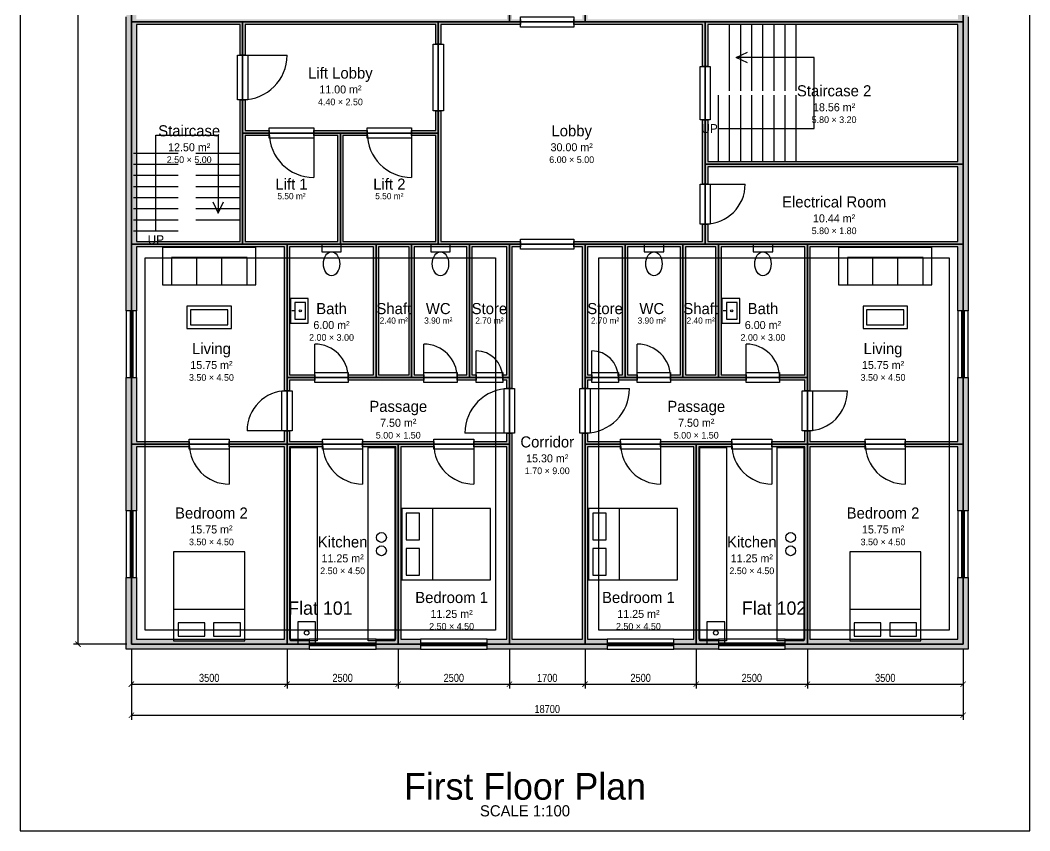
# Model space of a CAD drawing. Header units: metres. Extents: x -9 to 190, y -15 to 60.
# Drawn here: x 96.2 to 118.9, y -1.7 to 16.54 of the extents above; entities that cross this region are included whole.
import ezdxf
from ezdxf.enums import TextEntityAlignment as Align

# ---------------------------------------------------------------- set-up
doc = ezdxf.new("R2010")
doc.units = ezdxf.units.M
for name, color, linetype in [('ANNO', 7, 'Continuous'), ('DIMENSION', 3, 'Continuous'), ('DOOR-SWING', 2, 'Continuous'), ('FURNITURE', 8, 'Continuous'), ('GLAZING', 4, 'Continuous'), ('HATCH', 8, 'Continuous'), ('TEXT', 7, 'Continuous'), ('TITLE', 7, 'Continuous'), ('WALL', 7, 'Continuous')]:
    doc.layers.add(name, color=color, linetype=linetype)
doc.styles.add('OpenSansCondensed-Light', font='OpenSansCondensed-Light.ttf')
doc.dimstyles.new('EZDXF', dxfattribs={"dimtxt": 0.18, "dimasz": 0.12, "dimexe": 0.1, "dimexo": 0.1, "dimgap": 0.05, "dimtad": 1, "dimdec": 0, "dimlfac": 1000, "dimzin": 12, "dimdsep": 46, "dimtxsty": 'OpenSansCondensed-Light', "dimblk": 'ARCHTICK', "dimcen": 2.5, "dimazin": 3, "dimtfac": 0.5, "dimtmove": 2, "dimatfit": 3})

# ---------------------------------------------------------------- blocks, each defined once
blk = doc.blocks.new('BED-D')
blk.add_line((-0.8, 0.3), (0.8, 0.3))
for points in [[(-0.8, -1), (0.8, -1), (0.8, 1), (-0.8, 1)], [(-0.7, 0.6), (-0.1, 0.6), (-0.1, 0.9), (-0.7, 0.9)], [(0.1, 0.6), (0.7, 0.6), (0.7, 0.9), (0.1, 0.9)]]:
    blk.add_lwpolyline(points, close=True)
blk = doc.blocks.new('SOFA-3')
for p, q in [((-0.28, -0.42), (-0.28, 0.2)), ((0.28, -0.42), (0.28, 0.2))]:
    blk.add_line(p, q)
for points in [[(-1.05, -0.42), (1.05, -0.42), (1.05, 0.42), (-1.05, 0.42)], [(-0.85, -0.42), (0.85, -0.42), (0.85, 0.2), (-0.85, 0.2)]]:
    blk.add_lwpolyline(points, close=True)
blk = doc.blocks.new('COFFEE')
for points in [[(-0.5, -0.25), (0.5, -0.25), (0.5, 0.25), (-0.5, 0.25)], [(-0.42, -0.17), (0.42, -0.17), (0.42, 0.17), (-0.42, 0.17)]]:
    blk.add_lwpolyline(points, close=True)
blk = doc.blocks.new('WC')
blk.add_lwpolyline([(-0.22, 0.25), (0.22, 0.25), (0.22, 0.42), (-0.22, 0.42)], close=True)
blk.add_ellipse((0, -0.02), major_axis=(0, 0.27), ratio=0.68)
blk = doc.blocks.new('BASIN')
blk.add_line((0, 0.1), (0, 0.17))
for points in [[(-0.28, -0.2), (0.28, -0.2), (0.28, 0.2), (-0.28, 0.2)], [(-0.19, -0.14), (0.19, -0.14), (0.19, 0.1), (-0.19, 0.1)]]:
    blk.add_lwpolyline(points, close=True)
blk.add_circle((0, -0.02), 0.025)
blk = doc.blocks.new('_ARCHTICK')
at = {"color": 0, "linetype": 'BYBLOCK', "const_width": 0.15}
blk.add_lwpolyline([(-0.5, -0.5), (0.5, 0.5)], dxfattribs=at)

msp = doc.modelspace()

# ---------------------------------------------------------------- hatches: boundary and pattern name
at = {"layer": 'HATCH'}
h = msp.add_hatch(color=8, dxfattribs=at)
h.paths.add_polyline_path([(98.585, 11.385), (98.585, 11.5), (98.585, 11.615), (98.585, 16.385), (98.585, 16.5), (98.585, 16.615), (98.585, 17.5), (98.815, 17.5), (98.815, 16.615), (98.815, 16.5575), (101.1425, 16.5575), (101.2, 16.5575), (101.2575, 16.5575), (105.5425, 16.5575), (105.6, 16.5575), (105.6575, 16.5575), (107.1425, 16.5575), (107.1425, 19.9425), (105.3, 19.9425), (105.3, 20.0575), (107.1425, 20.0575), (107.1425, 20.5), (107.2575, 20.5), (107.2575, 20.0575), (107.2575, 20), (107.2575, 19.9425), (107.2575, 16.5575), (107.45, 16.5575), (107.45, 16.4425), (107.2575, 16.4425), (107.2, 16.4425), (107.1425, 16.4425), (105.6575, 16.4425), (105.6575, 16), (105.5425, 16), (105.5425, 16.4425), (101.2575, 16.4425), (101.2575, 15.75), (101.1425, 15.75), (101.1425, 16.4425), (98.815, 16.4425), (98.815, 16.385), (98.815, 11.615), (98.815, 11.5575), (101.1425, 11.5575), (101.1425, 13.9425), (101.1425, 14), (101.1425, 14.0575), (101.1425, 14.75), (101.2575, 14.75), (101.2575, 14.0575), (101.8, 14.0575), (101.8, 13.9425), (101.2575, 13.9425), (101.2575, 11.5575), (102.1425, 11.5575), (102.2, 11.5575), (102.2575, 11.5575), (103.3425, 11.5575), (103.3425, 13.9425), (102.8, 13.9425), (102.8, 14.0575), (103.3425, 14.0575), (103.4, 14.0575), (103.4575, 14.0575), (104, 14.0575), (104, 13.9425), (103.4575, 13.9425), (103.4575, 11.5575), (104.1425, 11.5575), (104.2, 11.5575), (104.2575, 11.5575), (104.9425, 11.5575), (105, 11.5575), (105.0575, 11.5575), (105.5425, 11.5575), (105.5425, 13.9425), (105, 13.9425), (105, 14.0575), (105.5425, 14.0575), (105.5425, 14.5), (105.6575, 14.5), (105.6575, 14.0575), (105.6575, 14), (105.6575, 13.9425), (105.6575, 11.5575), (106.2425, 11.5575), (106.3, 11.5575), (106.3575, 11.5575), (107.1425, 11.5575), (107.2, 11.5575), (107.2575, 11.5575), (107.45, 11.5575), (107.45, 11.4425), (107.2575, 11.4425), (107.2575, 8.5575), (107.2575, 8.5), (107.2575, 8.4425), (107.2575, 8.25), (107.1425, 8.25), (107.1425, 8.4425), (107.05, 8.4425), (107.05, 8.5575), (107.1425, 8.5575), (107.1425, 11.4425), (106.3575, 11.4425), (106.3575, 8.5575), (106.45, 8.5575), (106.45, 8.4425), (106.3575, 8.4425), (106.3, 8.4425), (106.2425, 8.4425), (106.025, 8.4425), (106.025, 8.5575), (106.2425, 8.5575), (106.2425, 11.4425), (105.6575, 11.4425), (105.6, 11.4425), (105.5425, 11.4425), (105.0575, 11.4425), (105.0575, 8.5575), (105.275, 8.5575), (105.275, 8.4425), (105.0575, 8.4425), (105, 8.4425), (104.9425, 8.4425), (104.2575, 8.4425), (104.2, 8.4425), (104.1425, 8.4425), (103.575, 8.4425), (103.575, 8.5575), (104.1425, 8.5575), (104.1425, 11.4425), (103.4575, 11.4425), (103.4, 11.4425), (103.3425, 11.4425), (102.2575, 11.4425), (102.2575, 8.5575), (102.825, 8.5575), (102.825, 8.4425), (102.2575, 8.4425), (102.2575, 8.2), (102.1425, 8.2), (102.1425, 8.4425), (102.1425, 8.5), (102.1425, 8.5575), (102.1425, 11.4425), (101.2575, 11.4425), (101.2, 11.4425), (101.1425, 11.4425), (98.815, 11.4425), (98.815, 11.385), (98.815, 10), (98.585, 10)])
h.paths.add_polyline_path([(104.2575, 11.4425), (104.2575, 8.5575), (104.9425, 8.5575), (104.9425, 11.4425)], flags=0)
h = msp.add_hatch(color=8, dxfattribs=at)
h.paths.add_polyline_path([(117.515, 16.615), (117.515, 16.5), (117.515, 16.385), (117.515, 13.415), (117.515, 13.3), (117.515, 13.185), (117.515, 11.615), (117.515, 11.5), (117.515, 11.385), (117.515, 10), (117.285, 10), (117.285, 11.385), (117.285, 11.4425), (113.9575, 11.4425), (113.9575, 8.5575), (113.9575, 8.5), (113.9575, 8.4425), (113.9575, 8.2), (113.8425, 8.2), (113.8425, 8.4425), (113.275, 8.4425), (113.275, 8.5575), (113.8425, 8.5575), (113.8425, 11.4425), (111.9575, 11.4425), (111.9575, 8.5575), (112.525, 8.5575), (112.525, 8.4425), (111.9575, 8.4425), (111.9, 8.4425), (111.8425, 8.4425), (111.1575, 8.4425), (111.1, 8.4425), (111.0425, 8.4425), (110.825, 8.4425), (110.825, 8.5575), (111.0425, 8.5575), (111.0425, 11.4425), (109.8575, 11.4425), (109.8575, 8.5575), (110.075, 8.5575), (110.075, 8.4425), (109.8575, 8.4425), (109.8, 8.4425), (109.7425, 8.4425), (109.65, 8.4425), (109.65, 8.5575), (109.7425, 8.5575), (109.7425, 11.4425), (108.9575, 11.4425), (108.9575, 8.5575), (109.05, 8.5575), (109.05, 8.4425), (108.9575, 8.4425), (108.9575, 8.25), (108.8425, 8.25), (108.8425, 8.4425), (108.8425, 8.5), (108.8425, 8.5575), (108.8425, 11.4425), (108.65, 11.4425), (108.65, 11.5575), (108.8425, 11.5575), (108.9, 11.5575), (108.9575, 11.5575), (109.7425, 11.5575), (109.8, 11.5575), (109.8575, 11.5575), (111.0425, 11.5575), (111.1, 11.5575), (111.1575, 11.5575), (111.5425, 11.5575), (111.5425, 11.95), (111.6575, 11.95), (111.6575, 11.5575), (111.8425, 11.5575), (111.9, 11.5575), (111.9575, 11.5575), (113.8425, 11.5575), (113.9, 11.5575), (113.9575, 11.5575), (117.285, 11.5575), (117.285, 11.615), (117.285, 13.185), (117.285, 13.2425), (111.6575, 13.2425), (111.6575, 12.85), (111.5425, 12.85), (111.5425, 13.2425), (111.5425, 13.3), (111.5425, 13.3575), (111.5425, 14.3), (111.6575, 14.3), (111.6575, 13.3575), (117.285, 13.3575), (117.285, 13.415), (117.285, 16.385), (117.285, 16.4425), (111.6575, 16.4425), (111.6575, 15.5), (111.5425, 15.5), (111.5425, 16.4425), (108.9575, 16.4425), (108.9, 16.4425), (108.8425, 16.4425), (108.65, 16.4425), (108.65, 16.5575), (108.8425, 16.5575), (108.8425, 19.9425), (108.8425, 20), (108.8425, 20.0575), (108.8425, 20.5), (108.9575, 20.5), (108.9575, 20.0575), (110.8, 20.0575), (110.8, 19.9425), (108.9575, 19.9425), (108.9575, 16.5575), (111.5425, 16.5575), (111.6, 16.5575), (111.6575, 16.5575), (117.285, 16.5575), (117.285, 16.615), (117.285, 17.5), (117.515, 17.5)])
h.paths.add_polyline_path([(111.8425, 8.5575), (111.8425, 11.4425), (111.6575, 11.4425), (111.6, 11.4425), (111.5425, 11.4425), (111.1575, 11.4425), (111.1575, 8.5575)], flags=0)
for points in [[(98.585, 7), (98.585, 7.115), (98.585, 8.5), (98.815, 8.5), (98.815, 7.115), (98.815, 7.0575), (100, 7.0575), (100, 6.9425), (98.815, 6.9425), (98.815, 6.885), (98.815, 5.5), (98.585, 5.5), (98.585, 6.885)], [(117.515, 7.115), (117.515, 7), (117.515, 6.885), (117.515, 5.5), (117.285, 5.5), (117.285, 6.885), (117.285, 6.9425), (116.1, 6.9425), (116.1, 7.0575), (117.285, 7.0575), (117.285, 7.115), (117.285, 8.5), (117.515, 8.5)], [(102.315, 2.385), (102.2, 2.385), (102.085, 2.385), (98.815, 2.385), (98.7, 2.385), (98.585, 2.385), (98.585, 2.615), (98.585, 4), (98.815, 4), (98.815, 2.615), (102.085, 2.615), (102.1425, 2.615), (102.1425, 6.9425), (100.9, 6.9425), (100.9, 7.0575), (102.1425, 7.0575), (102.1425, 7.3), (102.2575, 7.3), (102.2575, 7.0575), (103, 7.0575), (103, 6.9425), (102.2575, 6.9425), (102.2575, 2.615), (102.315, 2.615), (102.7, 2.615), (102.7, 2.385)], [(117.515, 2.615), (117.515, 2.5), (117.515, 2.385), (117.285, 2.385), (114.015, 2.385), (113.9, 2.385), (113.785, 2.385), (113.4, 2.385), (113.4, 2.615), (113.785, 2.615), (113.8425, 2.615), (113.8425, 6.9425), (113.1, 6.9425), (113.1, 7.0575), (113.8425, 7.0575), (113.8425, 7.3), (113.9575, 7.3), (113.9575, 7.0575), (115.2, 7.0575), (115.2, 6.9425), (113.9575, 6.9425), (113.9575, 2.615), (114.015, 2.615), (117.285, 2.615), (117.285, 4), (117.515, 4)], [(104.815, 2.385), (104.7, 2.385), (104.585, 2.385), (104.2, 2.385), (104.2, 2.615), (104.585, 2.615), (104.6425, 2.615), (104.6425, 6.9425), (103.9, 6.9425), (103.9, 7.0575), (104.6425, 7.0575), (104.7, 7.0575), (104.7575, 7.0575), (105.5, 7.0575), (105.5, 6.9425), (104.7575, 6.9425), (104.7575, 2.615), (104.815, 2.615), (105.2, 2.615), (105.2, 2.385)], [(109.015, 2.385), (108.9, 2.385), (108.785, 2.385), (107.315, 2.385), (107.2, 2.385), (107.085, 2.385), (106.7, 2.385), (106.7, 2.615), (107.085, 2.615), (107.1425, 2.615), (107.1425, 6.9425), (106.4, 6.9425), (106.4, 7.0575), (107.1425, 7.0575), (107.1425, 7.25), (107.2575, 7.25), (107.2575, 7.0575), (107.2575, 7), (107.2575, 6.9425), (107.2575, 2.615), (107.315, 2.615), (108.785, 2.615), (108.8425, 2.615), (108.8425, 6.9425), (108.8425, 7), (108.8425, 7.0575), (108.8425, 7.25), (108.9575, 7.25), (108.9575, 7.0575), (109.7, 7.0575), (109.7, 6.9425), (108.9575, 6.9425), (108.9575, 2.615), (109.015, 2.615), (109.4, 2.615), (109.4, 2.385)], [(111.515, 2.385), (111.4, 2.385), (111.285, 2.385), (110.9, 2.385), (110.9, 2.615), (111.285, 2.615), (111.3425, 2.615), (111.3425, 6.9425), (110.6, 6.9425), (110.6, 7.0575), (111.3425, 7.0575), (111.4, 7.0575), (111.4575, 7.0575), (112.2, 7.0575), (112.2, 6.9425), (111.4575, 6.9425), (111.4575, 2.615), (111.515, 2.615), (111.9, 2.615), (111.9, 2.385)]]:
    msp.add_hatch(color=8, dxfattribs=at).paths.add_polyline_path(points)

# ---------------------------------------------------------------- linework, layer by layer
at = {"layer": '_Carpet area'}
for points in [[(106.8889, 2.8111), (99.0111, 2.8111), (99.0111, 11.1889), (106.8889, 11.1889)], [(109.2111, 11.1889), (117.0889, 11.1889), (117.0889, 2.8111), (109.2111, 2.8111)]]:
    msp.add_lwpolyline(points, close=True, dxfattribs=at)
at = {"layer": '_Door'}
for points in [[(108.65, 16.385), (107.45, 16.385), (107.45, 16.615), (108.65, 16.615)], [(105.485, 14.5), (105.485, 16), (105.715, 16), (105.715, 14.5)], [(101.315, 15.75), (101.315, 14.75), (101.085, 14.75), (101.085, 15.75)], [(111.715, 15.5), (111.715, 14.3), (111.485, 14.3), (111.485, 15.5)], [(102.8, 13.885), (101.8, 13.885), (101.8, 14.115), (102.8, 14.115)], [(105, 13.885), (104, 13.885), (104, 14.115), (105, 14.115)], [(111.715, 12.85), (111.715, 11.95), (111.485, 11.95), (111.485, 12.85)], [(108.65, 11.385), (107.45, 11.385), (107.45, 11.615), (108.65, 11.615)], [(102.825, 8.615), (103.575, 8.615), (103.575, 8.385), (102.825, 8.385)], [(105.275, 8.615), (106.025, 8.615), (106.025, 8.385), (105.275, 8.385)], [(106.45, 8.615), (107.05, 8.615), (107.05, 8.385), (106.45, 8.385)], [(109.05, 8.615), (109.65, 8.615), (109.65, 8.385), (109.05, 8.385)], [(110.075, 8.615), (110.825, 8.615), (110.825, 8.385), (110.075, 8.385)], [(112.525, 8.615), (113.275, 8.615), (113.275, 8.385), (112.525, 8.385)], [(102.085, 7.3), (102.085, 8.2), (102.315, 8.2), (102.315, 7.3)], [(107.085, 7.25), (107.085, 8.25), (107.315, 8.25), (107.315, 7.25)], [(109.015, 8.25), (109.015, 7.25), (108.785, 7.25), (108.785, 8.25)], [(114.015, 8.2), (114.015, 7.3), (113.785, 7.3), (113.785, 8.2)], [(100.9, 6.885), (100, 6.885), (100, 7.115), (100.9, 7.115)], [(103.9, 6.885), (103, 6.885), (103, 7.115), (103.9, 7.115)], [(106.4, 6.885), (105.5, 6.885), (105.5, 7.115), (106.4, 7.115)], [(110.6, 6.885), (109.7, 6.885), (109.7, 7.115), (110.6, 7.115)], [(113.1, 6.885), (112.2, 6.885), (112.2, 7.115), (113.1, 7.115)], [(116.1, 6.885), (115.2, 6.885), (115.2, 7.115), (116.1, 7.115)]]:
    msp.add_lwpolyline(points, close=True, dxfattribs=at)
at = {"layer": '_Floor'}
msp.add_lwpolyline([(96.2, -1.7), (118.9, -1.7), (118.9, 35), (96.2, 35)], close=True, dxfattribs=at)
at = {"layer": '_ResiFSI'}
msp.add_lwpolyline([(117.4, 20), (117.4, 16.5), (117.4, 13.3), (117.4, 11.5), (117.4, 7), (117.4, 2.5), (113.9, 2.5), (111.4, 2.5), (108.9, 2.5), (107.2, 2.5), (104.7, 2.5), (102.2, 2.5), (98.7, 2.5), (98.7, 7), (98.7, 11.5), (98.7, 16.5), (98.7, 20)], dxfattribs=at)
at = {"layer": '_Room'}
for points in [[(107.2, 16.5), (108.9, 16.5), (108.9, 33.5), (107.2, 33.5)], [(98.7, 16.5), (107.2, 16.5), (107.2, 20), (98.7, 20)], [(108.9, 16.5), (117.4, 16.5), (117.4, 20), (108.9, 20)], [(98.7, 11.5), (101.2, 11.5), (101.2, 16.5), (98.7, 16.5)], [(101.2, 14), (105.6, 14), (105.6, 16.5), (101.2, 16.5)], [(105.6, 11.5), (111.6, 11.5), (111.6, 16.5), (105.6, 16.5)], [(111.6, 13.3), (117.4, 13.3), (117.4, 16.5), (111.6, 16.5)], [(101.2, 11.5), (103.4, 11.5), (103.4, 14), (101.2, 14)], [(103.4, 11.5), (105.6, 11.5), (105.6, 14), (103.4, 14)], [(111.6, 11.5), (117.4, 11.5), (117.4, 13.3), (111.6, 13.3)], [(98.7, 7), (102.2, 7), (102.2, 11.5), (98.7, 11.5)], [(102.2, 8.5), (104.2, 8.5), (104.2, 11.5), (102.2, 11.5)], [(104.2, 8.5), (105, 8.5), (105, 11.5), (104.2, 11.5)], [(105, 8.5), (106.3, 8.5), (106.3, 11.5), (105, 11.5)], [(106.3, 8.5), (107.2, 8.5), (107.2, 11.5), (106.3, 11.5)], [(107.2, 2.5), (108.9, 2.5), (108.9, 11.5), (107.2, 11.5)], [(108.9, 8.5), (109.8, 8.5), (109.8, 11.5), (108.9, 11.5)], [(109.8, 8.5), (111.1, 8.5), (111.1, 11.5), (109.8, 11.5)], [(111.1, 8.5), (111.9, 8.5), (111.9, 11.5), (111.1, 11.5)], [(111.9, 8.5), (113.9, 8.5), (113.9, 11.5), (111.9, 11.5)], [(113.9, 7), (117.4, 7), (117.4, 11.5), (113.9, 11.5)], [(102.2, 7), (107.2, 7), (107.2, 8.5), (102.2, 8.5)], [(108.9, 7), (113.9, 7), (113.9, 8.5), (108.9, 8.5)], [(98.7, 2.5), (102.2, 2.5), (102.2, 7), (98.7, 7)], [(102.2, 2.5), (104.7, 2.5), (104.7, 7), (102.2, 7)], [(104.7, 2.5), (107.2, 2.5), (107.2, 7), (104.7, 7)], [(108.9, 2.5), (111.4, 2.5), (111.4, 7), (108.9, 7)], [(111.4, 2.5), (113.9, 2.5), (113.9, 7), (111.4, 7)], [(113.9, 2.5), (117.4, 2.5), (117.4, 7), (113.9, 7)]]:
    msp.add_lwpolyline(points, close=True, dxfattribs=at)
at = {"layer": '_Staircase'}
for points in [[(98.7, 11.5), (101.2, 11.5), (101.2, 16.5), (98.7, 16.5)], [(111.6, 13.3), (117.4, 13.3), (117.4, 16.5), (111.6, 16.5)]]:
    msp.add_lwpolyline(points, close=True, dxfattribs=at)
for points in [[(112.15, 14.95), (112.15, 16.45)], [(112.4, 14.95), (112.4, 16.45)], [(112.65, 14.95), (112.65, 16.45)], [(112.9, 14.95), (112.9, 16.45)], [(113.15, 14.95), (113.15, 16.45)], [(113.4, 14.95), (113.4, 16.45)], [(113.65, 14.95), (113.65, 16.45)], [(111.9, 13.35), (111.9, 14.85)], [(112.15, 13.35), (112.15, 14.85)], [(112.4, 13.35), (112.4, 14.85)], [(112.65, 13.35), (112.65, 14.85)], [(112.9, 13.35), (112.9, 14.85)], [(113.15, 13.35), (113.15, 14.85)], [(113.4, 13.35), (113.4, 14.85)], [(113.65, 13.35), (113.65, 14.85)], [(98.75, 13.55), (99.75, 13.55)], [(100.15, 13.55), (101.15, 13.55)], [(98.75, 13.3), (99.75, 13.3)], [(100.15, 13.3), (101.15, 13.3)], [(98.75, 13.05), (99.75, 13.05)], [(100.15, 13.05), (101.15, 13.05)], [(98.75, 12.8), (99.75, 12.8)], [(100.15, 12.8), (101.15, 12.8)], [(98.75, 12.55), (99.75, 12.55)], [(100.15, 12.55), (101.15, 12.55)], [(98.75, 12.3), (99.75, 12.3)], [(100.15, 12.3), (101.15, 12.3)], [(98.75, 12.05), (99.75, 12.05)], [(100.15, 12.05), (101.15, 12.05)], [(98.75, 11.8), (99.75, 11.8)]]:
    msp.add_lwpolyline(points, dxfattribs=at)
at = {"layer": '_Window'}
for points in [[(98.585, 10), (98.585, 8.5), (98.815, 8.5), (98.815, 10)], [(117.515, 8.5), (117.515, 10), (117.285, 10), (117.285, 8.5)], [(98.585, 5.5), (98.585, 4), (98.815, 4), (98.815, 5.5)], [(117.515, 4), (117.515, 5.5), (117.285, 5.5), (117.285, 4)], [(102.7, 2.385), (104.2, 2.385), (104.2, 2.615), (102.7, 2.615)], [(105.2, 2.385), (106.7, 2.385), (106.7, 2.615), (105.2, 2.615)], [(109.4, 2.385), (110.9, 2.385), (110.9, 2.615), (109.4, 2.615)], [(111.9, 2.385), (113.4, 2.385), (113.4, 2.615), (111.9, 2.615)]]:
    msp.add_lwpolyline(points, close=True, dxfattribs=at)
at = {"layer": 'ANNO'}
for points in [[(111.9, 14.1), (114.05, 14.1), (114.05, 15.7), (112.3, 15.7)], [(112.55, 15.58), (112.3, 15.7), (112.55, 15.82)], [(99.25, 11.8), (99.25, 13.95), (100.65, 13.95), (100.65, 12.2)], [(100.53, 12.45), (100.65, 12.2), (100.77, 12.45)]]:
    msp.add_lwpolyline(points, dxfattribs=at)
at = {"layer": 'DOOR-SWING'}
for p, q in [((101.2, 15.75), (102.2, 15.75)), ((102.8, 14), (102.8, 13)), ((105, 14), (105, 13)), ((111.6, 12.85), (112.5, 12.85)), ((102.825, 8.5), (102.825, 9.25)), ((105.275, 8.5), (105.275, 9.25)), ((106.45, 8.5), (106.45, 9.1)), ((109.05, 8.5), (109.05, 9.1)), ((110.075, 8.5), (110.075, 9.25)), ((112.525, 8.5), (112.525, 9.25)), ((108.9, 8.25), (109.9, 8.25)), ((113.9, 8.2), (114.8, 8.2)), ((102.2, 7.3), (101.3, 7.3)), ((107.2, 7.25), (106.2, 7.25)), ((100.9, 7), (100.9, 6.1)), ((103.9, 7), (103.9, 6.1)), ((106.4, 7), (106.4, 6.1)), ((110.6, 7), (110.6, 6.1)), ((113.1, 7), (113.1, 6.1)), ((116.1, 7), (116.1, 6.1))]:
    msp.add_line(p, q, dxfattribs=at)
for centre, radius, start, end in [((101.2, 15.75), 1, -90, 0), ((102.8, 14), 1, 180, -90), ((105, 14), 1, 180, -90), ((111.6, 12.85), 0.9, -90, 0), ((102.825, 8.5), 0.75, 0, 90), ((105.275, 8.5), 0.75, 0, 90), ((106.45, 8.5), 0.6, 0, 90), ((109.05, 8.5), 0.6, 0, 90), ((110.075, 8.5), 0.75, 0, 90), ((112.525, 8.5), 0.75, 0, 90), ((102.2, 7.3), 0.9, 90, 180), ((107.2, 7.25), 1, 90, 180), ((108.9, 8.25), 1, -90, 0), ((113.9, 8.2), 0.9, -90, 0), ((100.9, 7), 0.9, 180, -90), ((103.9, 7), 0.9, 180, -90), ((106.4, 7), 0.9, 180, -90), ((110.6, 7), 0.9, 180, -90), ((113.1, 7), 0.9, 180, -90), ((116.1, 7), 0.9, 180, -90)]:
    msp.add_arc(centre, radius, start, end, dxfattribs=at)
at = {"layer": 'FURNITURE'}
for points in [[(102.2775, 6.9225), (102.8775, 6.9225), (102.8775, 2.5775), (102.2775, 2.5775)], [(104.0225, 6.9225), (104.6225, 6.9225), (104.6225, 2.5775), (104.0225, 2.5775)], [(111.4775, 6.9225), (112.0775, 6.9225), (112.0775, 2.5775), (111.4775, 2.5775)], [(113.2225, 6.9225), (113.8225, 6.9225), (113.8225, 2.5775), (113.2225, 2.5775)], [(102.4413, 2.5041), (102.8413, 2.5041), (102.8413, 3.0041), (102.4413, 3.0041)], [(111.6413, 2.5041), (112.0413, 2.5041), (112.0413, 3.0041), (111.6413, 3.0041)]]:
    msp.add_lwpolyline(points, close=True, dxfattribs=at)
for centre, radius in [((104.3225, 4.9), 0.11), ((113.5225, 4.9), 0.11), ((104.3225, 4.6), 0.11), ((113.5225, 4.6), 0.11), ((102.6413, 2.7541), 0.05), ((111.8413, 2.7541), 0.05)]:
    msp.add_circle(centre, radius, dxfattribs=at)
at = {"layer": 'GLAZING'}
for p, q in [((98.67, 10), (98.67, 8.5)), ((98.73, 10), (98.73, 8.5)), ((117.37, 8.5), (117.37, 10)), ((117.43, 8.5), (117.43, 10)), ((98.67, 5.5), (98.67, 4)), ((98.73, 5.5), (98.73, 4)), ((117.37, 4), (117.37, 5.5)), ((117.43, 4), (117.43, 5.5)), ((102.7, 2.53), (104.2, 2.53)), ((105.2, 2.53), (106.7, 2.53)), ((109.4, 2.53), (110.9, 2.53)), ((111.9, 2.53), (113.4, 2.53)), ((102.7, 2.47), (104.2, 2.47)), ((105.2, 2.47), (106.7, 2.47)), ((109.4, 2.47), (110.9, 2.47)), ((111.9, 2.47), (113.4, 2.47))]:
    msp.add_line(p, q, dxfattribs=at)
at = {"layer": 'WALL'}
for points in [[(107.45, 16.5575), (107.45, 16.4425), (107.2575, 16.4425), (107.2, 16.4425), (107.1425, 16.4425), (105.6575, 16.4425), (105.6575, 16), (105.5425, 16), (105.5425, 16.4425), (101.2575, 16.4425), (101.2575, 15.75), (101.1425, 15.75), (101.1425, 16.4425), (98.815, 16.4425), (98.815, 16.385), (98.815, 11.615), (98.815, 11.5575), (101.1425, 11.5575), (101.1425, 13.9425), (101.1425, 14), (101.1425, 14.0575), (101.1425, 14.75), (101.2575, 14.75), (101.2575, 14.0575), (101.8, 14.0575), (101.8, 13.9425), (101.2575, 13.9425), (101.2575, 11.5575), (102.1425, 11.5575), (102.2, 11.5575), (102.2575, 11.5575), (103.3425, 11.5575), (103.3425, 13.9425), (102.8, 13.9425), (102.8, 14.0575), (103.3425, 14.0575), (103.4, 14.0575), (103.4575, 14.0575), (104, 14.0575), (104, 13.9425), (103.4575, 13.9425), (103.4575, 11.5575), (104.1425, 11.5575), (104.2, 11.5575), (104.2575, 11.5575), (104.9425, 11.5575), (105, 11.5575), (105.0575, 11.5575), (105.5425, 11.5575), (105.5425, 13.9425), (105, 13.9425), (105, 14.0575), (105.5425, 14.0575), (105.5425, 14.5), (105.6575, 14.5), (105.6575, 14.0575), (105.6575, 14), (105.6575, 13.9425), (105.6575, 11.5575), (106.2425, 11.5575), (106.3, 11.5575), (106.3575, 11.5575), (107.1425, 11.5575), (107.2, 11.5575), (107.2575, 11.5575), (107.45, 11.5575), (107.45, 11.4425), (107.2575, 11.4425), (107.2575, 8.5575), (107.2575, 8.5), (107.2575, 8.4425), (107.2575, 8.25), (107.1425, 8.25), (107.1425, 8.4425), (107.05, 8.4425), (107.05, 8.5575), (107.1425, 8.5575), (107.1425, 11.4425), (106.3575, 11.4425), (106.3575, 8.5575), (106.45, 8.5575), (106.45, 8.4425), (106.3575, 8.4425), (106.3, 8.4425), (106.2425, 8.4425), (106.025, 8.4425), (106.025, 8.5575), (106.2425, 8.5575), (106.2425, 11.4425), (105.6575, 11.4425), (105.6, 11.4425), (105.5425, 11.4425), (105.0575, 11.4425), (105.0575, 8.5575), (105.275, 8.5575), (105.275, 8.4425), (105.0575, 8.4425), (105, 8.4425), (104.9425, 8.4425), (104.2575, 8.4425), (104.2, 8.4425), (104.1425, 8.4425), (103.575, 8.4425), (103.575, 8.5575), (104.1425, 8.5575), (104.1425, 11.4425), (103.4575, 11.4425), (103.4, 11.4425), (103.3425, 11.4425), (102.2575, 11.4425), (102.2575, 8.5575), (102.825, 8.5575), (102.825, 8.4425), (102.2575, 8.4425), (102.2575, 8.2), (102.1425, 8.2), (102.1425, 8.4425), (102.1425, 8.5), (102.1425, 8.5575), (102.1425, 11.4425), (101.2575, 11.4425), (101.2, 11.4425), (101.1425, 11.4425), (98.815, 11.4425), (98.815, 11.385), (98.815, 10), (98.585, 10), (98.585, 11.385), (98.585, 11.5), (98.585, 11.615), (98.585, 16.385), (98.585, 16.5), (98.585, 16.615)], [(117.515, 16.615), (117.515, 16.5), (117.515, 16.385), (117.515, 13.415), (117.515, 13.3), (117.515, 13.185), (117.515, 11.615), (117.515, 11.5), (117.515, 11.385), (117.515, 10), (117.285, 10), (117.285, 11.385), (117.285, 11.4425), (113.9575, 11.4425), (113.9575, 8.5575), (113.9575, 8.5), (113.9575, 8.4425), (113.9575, 8.2), (113.8425, 8.2), (113.8425, 8.4425), (113.275, 8.4425), (113.275, 8.5575), (113.8425, 8.5575), (113.8425, 11.4425), (111.9575, 11.4425), (111.9575, 8.5575), (112.525, 8.5575), (112.525, 8.4425), (111.9575, 8.4425), (111.9, 8.4425), (111.8425, 8.4425), (111.1575, 8.4425), (111.1, 8.4425), (111.0425, 8.4425), (110.825, 8.4425), (110.825, 8.5575), (111.0425, 8.5575), (111.0425, 11.4425), (109.8575, 11.4425), (109.8575, 8.5575), (110.075, 8.5575), (110.075, 8.4425), (109.8575, 8.4425), (109.8, 8.4425), (109.7425, 8.4425), (109.65, 8.4425), (109.65, 8.5575), (109.7425, 8.5575), (109.7425, 11.4425), (108.9575, 11.4425), (108.9575, 8.5575), (109.05, 8.5575), (109.05, 8.4425), (108.9575, 8.4425), (108.9575, 8.25), (108.8425, 8.25), (108.8425, 8.4425), (108.8425, 8.5), (108.8425, 8.5575), (108.8425, 11.4425), (108.65, 11.4425), (108.65, 11.5575), (108.8425, 11.5575), (108.9, 11.5575), (108.9575, 11.5575), (109.7425, 11.5575), (109.8, 11.5575), (109.8575, 11.5575), (111.0425, 11.5575), (111.1, 11.5575), (111.1575, 11.5575), (111.5425, 11.5575), (111.5425, 11.95), (111.6575, 11.95), (111.6575, 11.5575), (111.8425, 11.5575), (111.9, 11.5575), (111.9575, 11.5575), (113.8425, 11.5575), (113.9, 11.5575), (113.9575, 11.5575), (117.285, 11.5575), (117.285, 11.615), (117.285, 13.185), (117.285, 13.2425), (111.6575, 13.2425), (111.6575, 12.85), (111.5425, 12.85), (111.5425, 13.2425), (111.5425, 13.3), (111.5425, 13.3575), (111.5425, 14.3), (111.6575, 14.3), (111.6575, 13.3575), (117.285, 13.3575), (117.285, 13.415), (117.285, 16.385), (117.285, 16.4425), (111.6575, 16.4425), (111.6575, 15.5), (111.5425, 15.5), (111.5425, 16.4425), (108.9575, 16.4425), (108.9, 16.4425), (108.8425, 16.4425), (108.65, 16.4425), (108.65, 16.5575)]]:
    msp.add_lwpolyline(points, dxfattribs=at)
for points in [[(104.2575, 11.4425), (104.2575, 8.5575), (104.9425, 8.5575), (104.9425, 11.4425)], [(111.8425, 8.5575), (111.8425, 11.4425), (111.6575, 11.4425), (111.6, 11.4425), (111.5425, 11.4425), (111.1575, 11.4425), (111.1575, 8.5575)], [(98.585, 7), (98.585, 7.115), (98.585, 8.5), (98.815, 8.5), (98.815, 7.115), (98.815, 7.0575), (100, 7.0575), (100, 6.9425), (98.815, 6.9425), (98.815, 6.885), (98.815, 5.5), (98.585, 5.5), (98.585, 6.885)], [(117.515, 7.115), (117.515, 7), (117.515, 6.885), (117.515, 5.5), (117.285, 5.5), (117.285, 6.885), (117.285, 6.9425), (116.1, 6.9425), (116.1, 7.0575), (117.285, 7.0575), (117.285, 7.115), (117.285, 8.5), (117.515, 8.5)], [(102.315, 2.385), (102.2, 2.385), (102.085, 2.385), (98.815, 2.385), (98.7, 2.385), (98.585, 2.385), (98.585, 2.615), (98.585, 4), (98.815, 4), (98.815, 2.615), (102.085, 2.615), (102.1425, 2.615), (102.1425, 6.9425), (100.9, 6.9425), (100.9, 7.0575), (102.1425, 7.0575), (102.1425, 7.3), (102.2575, 7.3), (102.2575, 7.0575), (103, 7.0575), (103, 6.9425), (102.2575, 6.9425), (102.2575, 2.615), (102.315, 2.615), (102.7, 2.615), (102.7, 2.385)], [(117.515, 2.615), (117.515, 2.5), (117.515, 2.385), (117.285, 2.385), (114.015, 2.385), (113.9, 2.385), (113.785, 2.385), (113.4, 2.385), (113.4, 2.615), (113.785, 2.615), (113.8425, 2.615), (113.8425, 6.9425), (113.1, 6.9425), (113.1, 7.0575), (113.8425, 7.0575), (113.8425, 7.3), (113.9575, 7.3), (113.9575, 7.0575), (115.2, 7.0575), (115.2, 6.9425), (113.9575, 6.9425), (113.9575, 2.615), (114.015, 2.615), (117.285, 2.615), (117.285, 4), (117.515, 4)], [(104.815, 2.385), (104.7, 2.385), (104.585, 2.385), (104.2, 2.385), (104.2, 2.615), (104.585, 2.615), (104.6425, 2.615), (104.6425, 6.9425), (103.9, 6.9425), (103.9, 7.0575), (104.6425, 7.0575), (104.7, 7.0575), (104.7575, 7.0575), (105.5, 7.0575), (105.5, 6.9425), (104.7575, 6.9425), (104.7575, 2.615), (104.815, 2.615), (105.2, 2.615), (105.2, 2.385)], [(109.015, 2.385), (108.9, 2.385), (108.785, 2.385), (107.315, 2.385), (107.2, 2.385), (107.085, 2.385), (106.7, 2.385), (106.7, 2.615), (107.085, 2.615), (107.1425, 2.615), (107.1425, 6.9425), (106.4, 6.9425), (106.4, 7.0575), (107.1425, 7.0575), (107.1425, 7.25), (107.2575, 7.25), (107.2575, 7.0575), (107.2575, 7), (107.2575, 6.9425), (107.2575, 2.615), (107.315, 2.615), (108.785, 2.615), (108.8425, 2.615), (108.8425, 6.9425), (108.8425, 7), (108.8425, 7.0575), (108.8425, 7.25), (108.9575, 7.25), (108.9575, 7.0575), (109.7, 7.0575), (109.7, 6.9425), (108.9575, 6.9425), (108.9575, 2.615), (109.015, 2.615), (109.4, 2.615), (109.4, 2.385)], [(111.515, 2.385), (111.4, 2.385), (111.285, 2.385), (110.9, 2.385), (110.9, 2.615), (111.285, 2.615), (111.3425, 2.615), (111.3425, 6.9425), (110.6, 6.9425), (110.6, 7.0575), (111.3425, 7.0575), (111.4, 7.0575), (111.4575, 7.0575), (112.2, 7.0575), (112.2, 6.9425), (111.4575, 6.9425), (111.4575, 2.615), (111.515, 2.615), (111.9, 2.615), (111.9, 2.385)]]:
    msp.add_lwpolyline(points, close=True, dxfattribs=at)

# ---------------------------------------------------------------- block references
at = {"layer": 'FURNITURE'}
for name, p in [('SOFA-3', (100.45, 11.0025)), ('WC', (103.2, 11.0775)), ('WC', (105.65, 11.0775)), ('WC', (110.45, 11.0775)), ('WC', (112.9, 11.0775)), ('SOFA-3', (115.65, 11.0025)), ('COFFEE', (100.45, 9.8525)), ('COFFEE', (115.65, 9.8525))]:
    msp.add_blockref(name, p, dxfattribs=at)
for name, p, rotation in [('BASIN', (102.4775, 10), 90), ('BASIN', (112.1775, 10), 90), ('BED-D', (105.7775, 4.75), 90), ('BED-D', (109.9775, 4.75), 90), ('BED-D', (100.45, 3.5775), 180), ('BED-D', (115.65, 3.5775), 180)]:
    msp.add_blockref(name, p, dxfattribs=dict(at, rotation=rotation))

# ---------------------------------------------------------------- texts
at = {"layer": '_Carpet area'}
for s, p in [('Flat 101', (102.95, 3.3111)), ('Flat 102', (113.15, 3.3111))]:
    msp.add_text(s, height=0.3, dxfattribs=at).set_placement(p, align=Align.MIDDLE_CENTER)
at = {"layer": '_Floor'}
msp.add_text('First Floor Plan', height=0.6, dxfattribs=at).set_placement((107.55, -0.7), align=Align.MIDDLE_CENTER)
at = {"layer": '_Room'}
for s, p in [('Lift Lobby', (103.4, 15.35)), ('Staircase 2', (114.5, 14.95)), ('Staircase', (100, 14.05)), ('Lobby', (108.6, 14.05)), ('Lift 1', (102.3, 12.85)), ('Lift 2', (104.5, 12.85)), ('Electrical Room', (114.5, 12.45)), ('Bath', (103.2, 10.05)), ('Shaft', (104.6, 10.05)), ('WC', (105.6, 10.05)), ('Store', (106.75, 10.05)), ('Store', (109.35, 10.05)), ('WC', (110.4, 10.05)), ('Shaft', (111.5, 10.05)), ('Bath', (112.9, 10.05)), ('Living', (100.5, 9.15)), ('Living', (115.6, 9.15)), ('Passage', (104.7, 7.85)), ('Passage', (111.4, 7.85)), ('Corridor', (108.05, 7.05)), ('Bedroom 2', (100.5, 5.45)), ('Bedroom 2', (115.6, 5.45)), ('Kitchen', (103.45, 4.8)), ('Kitchen', (112.65, 4.8)), ('Bedroom 1', (105.9, 3.55)), ('Bedroom 1', (110.1, 3.55))]:
    msp.add_text(s, height=0.25, dxfattribs=at).set_placement(p, align=Align.MIDDLE_CENTER)
at = {"layer": 'ANNO'}
for p in [(111.7, 14.1), (99.25, 11.6)]:
    msp.add_text('UP', height=0.2, dxfattribs=at).set_placement(p, align=Align.MIDDLE_CENTER)
at = {"layer": 'TEXT'}
for s, height, p in [('11.00 m²', 0.18, (103.4, 14.98)), ('4.40 × 2.50', 0.15, (103.4, 14.7)), ('18.56 m²', 0.18, (114.5, 14.58)), ('5.80 × 3.20', 0.15, (114.5, 14.3)), ('12.50 m²', 0.18, (100, 13.68)), ('30.00 m²', 0.18, (108.6, 13.68)), ('2.50 × 5.00', 0.15, (100, 13.4)), ('6.00 × 5.00', 0.15, (108.6, 13.4)), ('5.50 m²', 0.14, (102.3, 12.58)), ('5.50 m²', 0.14, (104.5, 12.58)), ('10.44 m²', 0.18, (114.5, 12.08)), ('5.80 × 1.80', 0.15, (114.5, 11.8)), ('6.00 m²', 0.18, (103.2, 9.68)), ('2.40 m²', 0.14, (104.6, 9.78)), ('3.90 m²', 0.14, (105.6, 9.78)), ('2.70 m²', 0.14, (106.75, 9.78)), ('2.70 m²', 0.14, (109.35, 9.78)), ('3.90 m²', 0.14, (110.4, 9.78)), ('2.40 m²', 0.14, (111.5, 9.78)), ('6.00 m²', 0.18, (112.9, 9.68)), ('2.00 × 3.00', 0.15, (103.2, 9.4)), ('2.00 × 3.00', 0.15, (112.9, 9.4)), ('15.75 m²', 0.18, (100.5, 8.78)), ('15.75 m²', 0.18, (115.6, 8.78)), ('3.50 × 4.50', 0.15, (100.5, 8.5)), ('3.50 × 4.50', 0.15, (115.6, 8.5)), ('7.50 m²', 0.18, (104.7, 7.48)), ('7.50 m²', 0.18, (111.4, 7.48)), ('5.00 × 1.50', 0.15, (104.7, 7.2)), ('5.00 × 1.50', 0.15, (111.4, 7.2)), ('15.30 m²', 0.18, (108.05, 6.68)), ('1.70 × 9.00', 0.15, (108.05, 6.4)), ('15.75 m²', 0.18, (100.5, 5.08)), ('15.75 m²', 0.18, (115.6, 5.08)), ('3.50 × 4.50', 0.15, (100.5, 4.8)), ('3.50 × 4.50', 0.15, (115.6, 4.8)), ('11.25 m²', 0.18, (103.45, 4.43)), ('11.25 m²', 0.18, (112.65, 4.43)), ('2.50 × 4.50', 0.15, (103.45, 4.15)), ('2.50 × 4.50', 0.15, (112.65, 4.15)), ('11.25 m²', 0.18, (105.9, 3.18)), ('11.25 m²', 0.18, (110.1, 3.18)), ('2.50 × 4.50', 0.15, (105.9, 2.9)), ('2.50 × 4.50', 0.15, (110.1, 2.9))]:
    msp.add_text(s, height=height, dxfattribs=at).set_placement(p, align=Align.MIDDLE_CENTER)
at = {"layer": 'TITLE'}
msp.add_text('SCALE 1:100', height=0.25, dxfattribs=at).set_placement((107.55, -1.25), align=Align.MIDDLE_CENTER)

# ---------------------------------------------------------------- dimensions: what is measured, and where the dimension line sits
at = {"layer": 'DIMENSION'}
msp.add_linear_dim(base=(97.5, 2.5), p1=(98.7, 2.5), p2=(98.7, 33.5), angle=90, dimstyle='EZDXF', dxfattribs=at).render()
for base, p1, p2 in [((98.7, 0.9), (98.7, 2.5), (117.4, 2.5)), ((98.7, 1.6), (98.7, 2.5), (102.2, 2.5)), ((102.2, 1.6), (102.2, 2.5), (104.7, 2.5)), ((104.7, 1.6), (104.7, 2.5), (107.2, 2.5)), ((107.2, 1.6), (107.2, 2.5), (108.9, 2.5)), ((108.9, 1.6), (108.9, 2.5), (111.4, 2.5)), ((111.4, 1.6), (111.4, 2.5), (113.9, 2.5)), ((113.9, 1.6), (113.9, 2.5), (117.4, 2.5))]:
    msp.add_linear_dim(base=base, p1=p1, p2=p2, dimstyle='EZDXF', dxfattribs=at).render()

doc.saveas('drawing.dxf')
